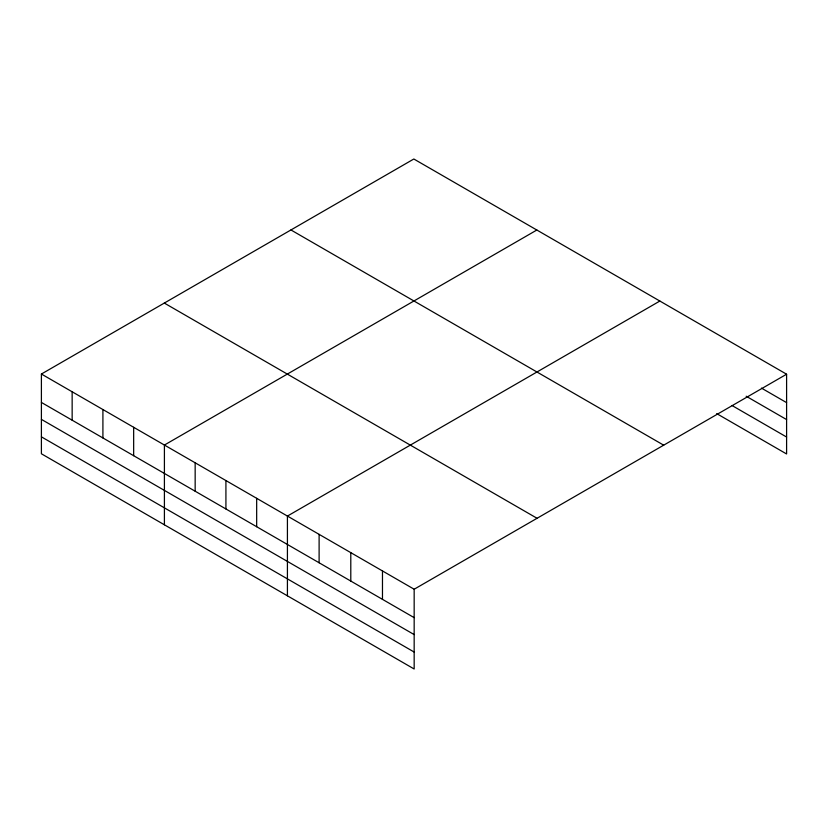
<?xml version="1.0" encoding="UTF-8"?>
<svg xmlns="http://www.w3.org/2000/svg" width="828" height="828" viewBox="0 0 828 828"><rect width="100%" height="100%" fill="white"/><g stroke="black" fill="none" stroke-linecap="round" stroke-linejoin="round"><path stroke-width="1.24" d="M41.4 374.028L414.166 589.236L414.166 668.993L41.4 453.785L41.4 374.028L413.834 159.007L786.6 374.215L786.6 453.972L716.675 413.596M536.855 230.018L164.41 445.05L164.41 524.807M659.864 301.04L287.419 516.072L287.419 595.829M414.166 589.236L786.6 374.215M761.47 388.115L786.6 402.625M746.173 396.229L786.6 419.568M731.973 405.482L786.6 437.029M290.938 229.956L663.694 445.174M164.306 303.069L537.061 518.287M41.4 402.439L414.166 617.647M41.4 419.382L414.166 634.59M41.4 436.842L414.166 652.05M382.474 570.947L382.474 599.358M350.793 552.659L350.793 581.059M319.111 534.36L319.111 562.771M256.67 498.311L256.67 526.722M225.92 480.561L225.92 508.972M195.16 462.8L195.16 491.211M133.66 427.289L133.66 455.7M102.91 409.539L102.91 437.95M72.15 391.779L72.15 420.189"/></g></svg>
